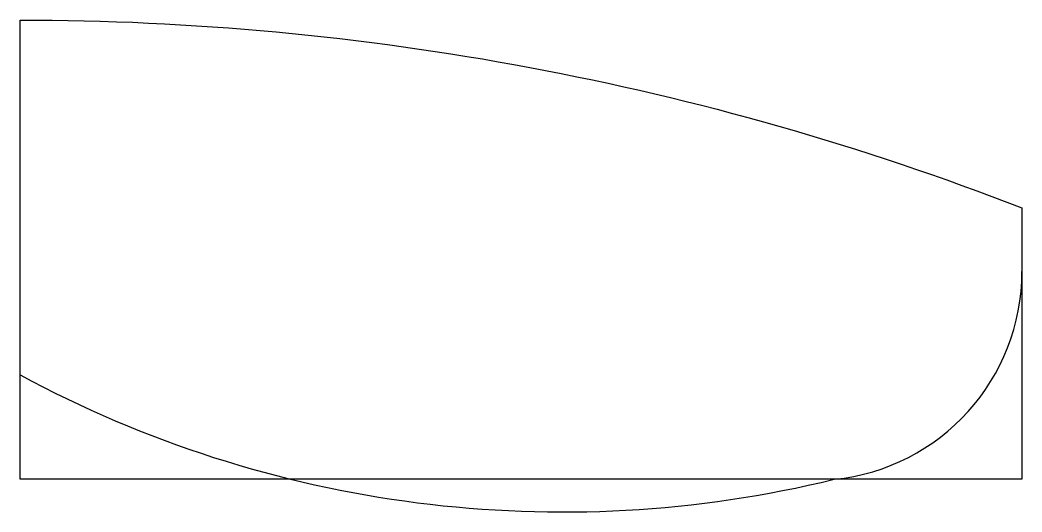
# Model space of a CAD drawing. Header units: millimetres. Extents: x -39 to 9, y -27.6 to -4.
import ezdxf

# ---------------------------------------------------------------- set-up
doc = ezdxf.new("R2010")
doc.units = ezdxf.units.MM
doc.layers.get('0').update_dxf_attribs({"linetype": 'CONTINUOUS'})

msp = doc.modelspace()

# ---------------------------------------------------------------- linework, layer by layer
msp.add_lwpolyline([(-39, -4, -0.09294), (9, -13), (9, -26), (-39, -26)], format="xyb", close=True)
for centre, radius, start, end in [((-1, -16.05), 10, 275.7413, 360), ((-13, 27.2), 54.765, 241.6567, 283.7318)]:
    msp.add_arc(centre, radius, start, end)

doc.saveas('drawing.dxf')
